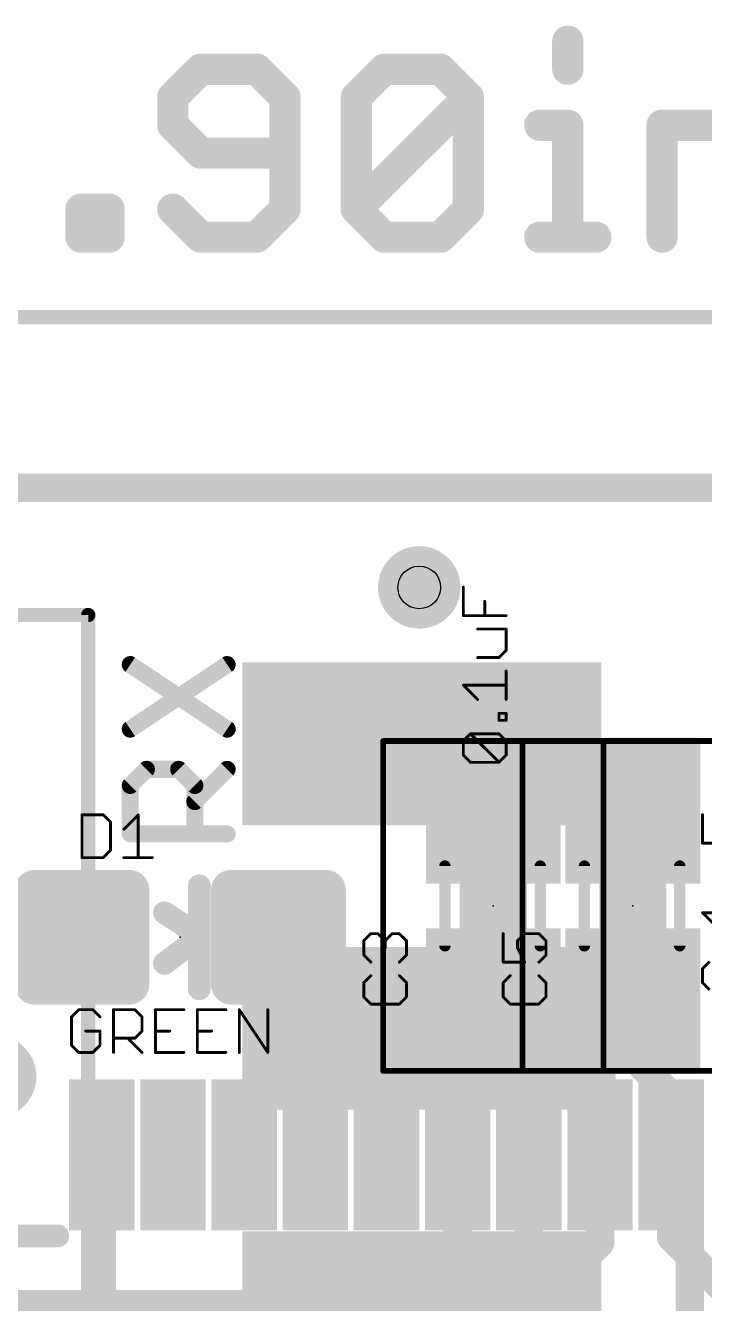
# Model space of a CAD drawing. Extents: x -39 to 68, y -15 to 21.
# Drawn here: x 7.89 to 13.95, y 9.99 to 21.4 of the extents above; entities that cross this region are included whole.
import ezdxf

# ---------------------------------------------------------------- set-up
doc = ezdxf.new("R2010")
doc.units = 0
for name, color, linetype in [('1', 12, 'CONTINUOUS'), ('16', 132, 'CONTINUOUS'), ('18', 110, 'CONTINUOUS'), ('20', 53, 'CONTINUOUS'), ('21', 53, 'CONTINUOUS'), ('22', 53, 'CONTINUOUS'), ('23', 53, 'CONTINUOUS'), ('25', 253, 'CONTINUOUS'), ('27', 253, 'CONTINUOUS'), ('29', 253, 'CONTINUOUS'), ('30', 253, 'CONTINUOUS'), ('31', 253, 'CONTINUOUS'), ('32', 253, 'CONTINUOUS'), ('35', 253, 'CONTINUOUS'), ('39', 12, 'CONTINUOUS'), ('44', 253, 'CONTINUOUS'), ('47', 253, 'CONTINUOUS'), ('51', 53, 'CONTINUOUS')]:
    doc.layers.add(name, color=color, linetype=linetype)

# ---------------------------------------------------------------- blocks, each defined once
blk = doc.blocks.new('RECT')
blk.add_solid([(-0.5, -0.5), (0.5, -0.5), (-0.5, 0.5), (0.5, 0.5)])
blk = doc.blocks.new('RECT160000X160000R30')
at = {"const_width": 0.15}
blk.add_lwpolyline([(0.425, -0.35), (0.425, 0.35, 0.4142), (0.35, 0.425), (-0.35, 0.425, 0.4142), (-0.425, 0.35), (-0.425, -0.35, 0.4142), (-0.35, -0.425), (0.35, -0.425, 0.4142)], format="xyb", close=True, dxfattribs=at)
blk.add_solid([(-0.3754, -0.3754), (0.3754, -0.3754), (-0.3754, 0.3754), (0.3754, 0.3754)])
blk = doc.blocks.new('RECT192512X192512R30')
at = {"const_width": 0.1805}
blk.add_lwpolyline([(0.5114, -0.4211), (0.5114, 0.4211, 0.4142), (0.4211, 0.5114), (-0.4211, 0.5114, 0.4142), (-0.5114, 0.4211), (-0.5114, -0.4211, 0.4142), (-0.4211, -0.5114), (0.4211, -0.5114, 0.4142)], format="xyb", close=True, dxfattribs=at)
blk.add_solid([(-0.4465, -0.4465), (0.4465, -0.4465), (-0.4465, 0.4465), (0.4465, 0.4465)])
blk = doc.blocks.new('ROUNDV')
at = {"const_width": 0.5}
blk.add_lwpolyline([(0, -0.25, 1), (0, 0.25, 1), (0, -0.25)], format="xyb", dxfattribs=at)

msp = doc.modelspace()

# ---------------------------------------------------------------- linework, layer by layer
at = {"layer": '1', "const_width": 0.254}
for points in [[(0, 17.272), (22.86, 17.272)], [(8.394, 13.2588), (6.9968, 13.2588)], [(10.148, 13.2588), (10.4775, 12.9293)], [(10.4775, 12.9293), (10.4775, 11.3157)], [(11.7348, 12.358), (12.065, 12.6882)], [(13.0302, 12.4088), (13.3096, 12.6882)], [(11.7348, 11.303), (11.7348, 12.358)], [(13.0302, 11.3284), (13.0302, 12.4088)], [(8.5725, 11.3157), (8.5725, 7.5311)], [(11.7475, 11.3157), (11.7348, 11.303)], [(11.7475, 11.3157), (11.7475, 9.9187)], [(12.3825, 10.5029), (12.3825, 11.3157)], [(13.0175, 11.3157), (13.0302, 11.3284)], [(13.0175, 11.3157), (13.0175, 10.5283)], [(13.0302, 11.2776), (13.0302, 11.3284)], [(13.6525, 11.3157), (13.6525, 10.5791)], [(12.5222, 10.3632), (12.3825, 10.5029)], [(13.0175, 10.5283), (12.8524, 10.3632)], [(13.6525, 10.5791), (16.2456, 7.986)], [(12.8524, 10.3632), (12.5222, 10.3632)], [(12.5222, 9.6266), (12.5222, 10.3632)], [(11.7475, 9.9187), (10.4648, 8.636)]]:
    msp.add_lwpolyline(points, dxfattribs=at)
at = {"layer": '1', "const_width": 0.127}
for points in [[(8.394, 13.1953, 1), (8.394, 13.3223)], [(10.1929, 13.3037, 1), (10.1031, 13.2139)], [(10.541, 12.9293, 1), (10.414, 12.9293)], [(10.4326, 12.8844, 1), (10.5224, 12.9742)], [(12.1099, 12.6433, 1), (12.0201, 12.7331)], [(13.3545, 12.6433, 1), (13.2647, 12.7331)], [(11.7983, 12.358, 1), (11.6713, 12.358)], [(11.6899, 12.4029, 1), (11.7797, 12.3131)], [(13.0937, 12.4088, 1), (12.9667, 12.4088)], [(12.9853, 12.4537, 1), (13.0751, 12.3639)], [(8.636, 11.3157, 1), (8.509, 11.3157)], [(11.6899, 11.3479, 1), (11.7797, 11.2581)], [(11.811, 11.3157, 1), (11.684, 11.3157)], [(11.7924, 11.2708, 1), (11.7026, 11.3606)], [(12.446, 11.3157, 1), (12.319, 11.3157)], [(13.081, 11.3157, 1), (12.954, 11.3157)], [(12.9726, 11.3606, 1), (13.0624, 11.2708)], [(13.0937, 11.3284, 1), (12.9667, 11.3284)], [(13.0751, 11.2835, 1), (12.9853, 11.3733)], [(13.716, 11.3157, 1), (13.589, 11.3157)], [(10.414, 11.3157, 1), (10.541, 11.3157)], [(11.6713, 11.303, 1), (11.7983, 11.303)], [(12.9667, 11.3284, 1), (13.0937, 11.3284)], [(12.9667, 11.2776, 1), (13.0937, 11.2776)], [(12.4274, 10.5478, 1), (12.3376, 10.458)], [(13.0624, 10.4834, 1), (12.9726, 10.5732)], [(13.6974, 10.624, 1), (13.6076, 10.5342)], [(13.589, 10.5791, 1), (13.716, 10.5791)], [(12.319, 10.5029, 1), (12.446, 10.5029)], [(12.954, 10.5283, 1), (13.081, 10.5283)], [(12.5222, 10.4267, 1), (12.5222, 10.2997)], [(12.5857, 10.3632, 1), (12.4587, 10.3632)], [(12.4773, 10.3183, 1), (12.5671, 10.4081)], [(12.8075, 10.4081, 1), (12.8973, 10.3183)], [(12.8524, 10.2997, 1), (12.8524, 10.4267)], [(11.7924, 9.8738, 1), (11.7026, 9.9636)]]:
    msp.add_lwpolyline(points, format="xyb", dxfattribs=at)
at = {"layer": '16'}
for points, const_width in [([(0, 17.272), (22.86, 17.272)], 0.254), ([(13.0556, 12.446), (11.426, 12.446)], 0.254), ([(13.0556, 12.446), (13.8176, 11.684)], 0.254), ([(13.8176, 11.684), (13.8176, 9.3472)], 0.254), ([(11.426, 9.906), (6.8072, 9.906)], 0.4064)]:
    msp.add_lwpolyline(points, dxfattribs=dict(at, const_width=const_width))
for points, const_width in [([(11.426, 12.5095, 1), (11.426, 12.3825)], 0.127), ([(13.1005, 12.4909, 1), (13.0107, 12.4011)], 0.127), ([(13.0556, 12.3825, 1), (13.0556, 12.5095)], 0.127), ([(13.8811, 11.684, 1), (13.7541, 11.684)], 0.127), ([(13.7727, 11.6391, 1), (13.8625, 11.7289)], 0.127), ([(11.426, 9.8044, 1), (11.426, 10.0076)], 0.2032)]:
    msp.add_lwpolyline(points, format="xyb", dxfattribs=dict(at, const_width=const_width))
at = {"layer": '20', "const_width": 0.2032}
msp.add_lwpolyline([(0, 17.272), (22.86, 17.272)], dxfattribs=at)
at = {"layer": '21'}
for points, const_width in [([(8.8469, 15.7252, 1), (8.8046, 15.6618)], 0.0762), ([(9.7112, 15.6618, 1), (9.669, 15.7252)], 0.0762), ([(8.8046, 15.149, 1), (8.8469, 15.0856)], 0.0762), ([(9.669, 15.0856, 1), (9.7112, 15.149)], 0.0762), ([(8.9698, 14.7961, 1), (8.9698, 14.7199)], 0.0762), ([(8.9968, 14.731, 1), (8.9429, 14.7849)], 0.0762), ([(9.2849, 14.7849, 1), (9.231, 14.731)], 0.0762), ([(9.2579, 14.7199, 1), (9.2579, 14.7961)], 0.0762), ([(9.717, 14.731, 1), (9.6632, 14.7849)], 0.0762), ([(8.7988, 14.6409, 1), (8.8527, 14.587)], 0.0762), ([(8.8639, 14.6139, 1), (8.7877, 14.6139)], 0.0762), ([(9.4401, 14.6139, 1), (9.3639, 14.6139)], 0.0762), ([(9.375, 14.587, 1), (9.4289, 14.6409)], 0.0762), ([(9.375, 14.4968, 1), (9.4289, 14.4429)], 0.0762), ([(8.8258, 14.2199, 1), (8.8258, 14.1437)], 0.0762), ([(8.7877, 14.1818, 1), (8.8639, 14.1818)], 0.0762), ([(9.3639, 14.1818, 1), (9.4401, 14.1818)], 0.0762), ([(9.6901, 14.1437, 1), (9.6901, 14.2199)], 0.0762), ([(9.4918, 13.7188, 1), (9.3902, 13.7188)], 0.1016), ([(12.0371, 13.6334, 1), (12.0371, 13.4429)], 0.1905), ([(12.0929, 13.4429, 1), (12.0929, 13.6334)], 0.1905), ([(13.2817, 13.6334, 1), (13.2817, 13.4429)], 0.1905), ([(13.3375, 13.4429, 1), (13.3375, 13.6334)], 0.1905), ([(9.1588, 13.5197, 1), (9.1032, 13.4347)], 0.1016), ([(9.4918, 13.2588, 1), (9.3902, 13.2588)], 0.1016), ([(9.3978, 13.2417, 1), (9.4534, 13.3267)], 0.1016), ([(9.4716, 13.2182, 1), (9.4104, 13.2994)], 0.1016), ([(9.3902, 13.2588, 1), (9.4918, 13.2588)], 0.1016), ([(9.1004, 13.0656, 1), (9.1616, 12.9844)], 0.1016), ([(9.3902, 12.7988, 1), (9.4918, 12.7988)], 0.1016), ([(8.1788, 10.541, 1), (8.1788, 10.6426)], 0.1016)]:
    msp.add_lwpolyline(points, format="xyb", dxfattribs=dict(at, const_width=const_width))
for points, const_width in [([(8.8258, 15.1173), (9.6901, 15.6935)], 0.1524), ([(8.8258, 15.6935), (9.6901, 15.1173)], 0.1524), ([(8.8258, 14.6139), (8.9698, 14.758)], 0.1524), ([(8.9698, 14.758), (9.2579, 14.758)], 0.1524), ([(9.2579, 14.758), (9.402, 14.6139)], 0.1524), ([(9.402, 14.4699), (9.6901, 14.758)], 0.1524), ([(8.8258, 14.1818), (8.8258, 14.6139)], 0.1524), ([(9.402, 14.6139), (9.402, 14.1818)], 0.1524), ([(9.6901, 14.1818), (8.8258, 14.1818)], 0.1524), ([(9.441, 13.7188), (9.441, 13.2588)], 0.2032), ([(12.0371, 13.5382), (12.0929, 13.5382)], 0.381), ([(13.2817, 13.5382), (13.3375, 13.5382)], 0.381), ([(9.4256, 13.2842), (9.131, 13.4772)], 0.2032), ([(9.441, 13.2588), (9.131, 13.025)], 0.2032), ([(9.441, 12.7988), (9.441, 13.2588)], 0.2032), ([(7.0993, 10.5918), (8.1788, 10.5918)], 0.2032)]:
    msp.add_lwpolyline(points, dxfattribs=dict(at, const_width=const_width))
at = {"layer": '22', "const_width": 0.127}
for points in [[(-0.049, 16.136), (8.451, 16.136)], [(8.451, 16.136), (8.451, 1.136)]]:
    msp.add_lwpolyline(points, dxfattribs=at)
at = {"layer": '22', "const_width": 0.0635}
for points in [[(8.4828, 16.136, 1), (8.4192, 16.136)], [(8.451, 16.1043, 1), (8.451, 16.1677)]]:
    msp.add_lwpolyline(points, format="xyb", dxfattribs=at)
at = {"layer": '23'}
for p in [(12.065, 13.5382), (13.3096, 13.5382), (9.271, 13.2588)]:
    msp.add_point(p, dxfattribs=at)
at = {"layer": '25', "const_width": 0.0254}
for points in [[(8.3947, 14.3513), (8.3947, 13.97)], [(8.5854, 14.3513), (8.3947, 14.3513)], [(8.6489, 14.2878), (8.5854, 14.3513)], [(8.6489, 14.0336), (8.6489, 14.2878)], [(8.7689, 14.2242), (8.896, 14.3513)], [(8.896, 14.3513), (8.896, 13.97)], [(8.5854, 13.97), (8.6489, 14.0336)], [(8.3947, 13.97), (8.5854, 13.97)], [(8.7689, 13.97), (9.0231, 13.97)], [(10.909, 13.2268), (10.9725, 13.2903)], [(10.909, 13.0997), (10.909, 13.2268)], [(10.9725, 13.2903), (11.0361, 13.2903)], [(11.0361, 13.2903), (11.0996, 13.2268)], [(11.0996, 13.2268), (11.1632, 13.2903)], [(11.0996, 13.2268), (11.0996, 13.1632)], [(11.1632, 13.2903), (11.2267, 13.2903)], [(11.2267, 13.2903), (11.2903, 13.2268)], [(11.2903, 13.2268), (11.2903, 13.0997)], [(12.1536, 13.2903), (12.1536, 13.0361)], [(12.2807, 13.2268), (12.3442, 13.2903)], [(12.2807, 13.1632), (12.2807, 13.2268)], [(12.3442, 13.2903), (12.4713, 13.2903)], [(12.4713, 13.2903), (12.5349, 13.2268)], [(12.5349, 13.2268), (12.5349, 13.0997)], [(12.3442, 13.0361), (12.2807, 13.1632)], [(10.9725, 13.0361), (10.909, 13.0997)], [(11.2903, 13.0997), (11.2267, 13.0361)], [(12.1536, 13.0361), (12.3442, 13.0361)], [(12.5349, 13.0997), (12.4713, 13.0361)], [(10.9725, 12.9161), (10.909, 12.8526)], [(11.2903, 12.8526), (11.2267, 12.9161)], [(12.2171, 12.9161), (12.1536, 12.8526)], [(12.5349, 12.8526), (12.4713, 12.9161)], [(10.909, 12.8526), (10.909, 12.7255)], [(11.2903, 12.7255), (11.2903, 12.8526)], [(12.1536, 12.8526), (12.1536, 12.7255)], [(12.5349, 12.7255), (12.5349, 12.8526)], [(10.909, 12.7255), (10.9725, 12.6619)], [(10.9725, 12.6619), (11.2267, 12.6619)], [(11.2267, 12.6619), (11.2903, 12.7255)], [(12.1536, 12.7255), (12.2171, 12.6619)], [(12.2171, 12.6619), (12.4713, 12.6619)], [(12.4713, 12.6619), (12.5349, 12.7255)]]:
    msp.add_lwpolyline(points, dxfattribs=at)
at = {"layer": '25', "const_width": 0.0127}
for points in [[(8.3947, 14.3577, 1), (8.3947, 14.345)], [(8.401, 14.3513, 1), (8.3884, 14.3513)], [(8.5899, 14.3558, 1), (8.5809, 14.3468)], [(8.5854, 14.345, 1), (8.5854, 14.3577)], [(8.6553, 14.2878, 1), (8.6426, 14.2878)], [(8.6444, 14.2833, 1), (8.6534, 14.2923)], [(8.9024, 14.3513, 1), (8.8897, 14.3513)], [(8.9005, 14.3468, 1), (8.8915, 14.3558)], [(8.7644, 14.2287, 1), (8.7734, 14.2197)], [(8.6426, 14.0336, 1), (8.6553, 14.0336)], [(8.6534, 14.0291, 1), (8.6444, 14.038)], [(8.3947, 13.9764, 1), (8.3947, 13.9637)], [(8.3884, 13.97, 1), (8.401, 13.97)], [(8.5809, 13.9745, 1), (8.5899, 13.9655)], [(8.5854, 13.9637, 1), (8.5854, 13.9764)], [(8.7689, 13.9764, 1), (8.7689, 13.9637)], [(8.8897, 13.97, 1), (8.9024, 13.97)], [(9.0231, 13.9637, 1), (9.0231, 13.9764)], [(10.9153, 13.2268, 1), (10.9026, 13.2268)], [(10.9045, 13.2313, 1), (10.9135, 13.2223)], [(10.9725, 13.2967, 1), (10.9725, 13.284)], [(10.977, 13.2858, 1), (10.968, 13.2948)], [(11.0406, 13.2948, 1), (11.0316, 13.2858)], [(11.0361, 13.284, 1), (11.0361, 13.2967)], [(11.106, 13.2268, 1), (11.0933, 13.2268)], [(11.0951, 13.2313, 1), (11.1041, 13.2223)], [(11.0951, 13.2223, 1), (11.1041, 13.2313)], [(11.1632, 13.2967, 1), (11.1632, 13.284)], [(11.1677, 13.2858, 1), (11.1587, 13.2948)], [(11.2312, 13.2948, 1), (11.2223, 13.2858)], [(11.2267, 13.284, 1), (11.2267, 13.2967)], [(11.2966, 13.2268, 1), (11.284, 13.2268)], [(11.2858, 13.2223, 1), (11.2948, 13.2313)], [(12.1599, 13.2903, 1), (12.1472, 13.2903)], [(12.287, 13.2268, 1), (12.2743, 13.2268)], [(12.2762, 13.2313, 1), (12.2852, 13.2223)], [(12.3442, 13.2967, 1), (12.3442, 13.284)], [(12.3487, 13.2858, 1), (12.3397, 13.2948)], [(12.4758, 13.2948, 1), (12.4669, 13.2858)], [(12.4713, 13.284, 1), (12.4713, 13.2967)], [(12.5412, 13.2268, 1), (12.5286, 13.2268)], [(12.5304, 13.2223, 1), (12.5394, 13.2313)], [(11.0933, 13.1632, 1), (11.106, 13.1632)], [(12.2864, 13.1661, 1), (12.275, 13.1604)], [(12.2743, 13.1632, 1), (12.287, 13.1632)], [(10.9135, 13.1041, 1), (10.9045, 13.0952)], [(10.9026, 13.0997, 1), (10.9153, 13.0997)], [(10.968, 13.0316, 1), (10.977, 13.0406)], [(11.2223, 13.0406, 1), (11.2312, 13.0316)], [(11.284, 13.0997, 1), (11.2966, 13.0997)], [(11.2948, 13.0952, 1), (11.2858, 13.1041)], [(12.1472, 13.0361, 1), (12.1599, 13.0361)], [(12.1536, 13.0425, 1), (12.1536, 13.0298)], [(12.3386, 13.0333, 1), (12.3499, 13.0389)], [(12.3442, 13.0298, 1), (12.3442, 13.0425)], [(12.4669, 13.0406, 1), (12.4758, 13.0316)], [(12.5286, 13.0997, 1), (12.5412, 13.0997)], [(12.5394, 13.0952, 1), (12.5304, 13.1041)], [(10.977, 12.9116, 1), (10.968, 12.9206)], [(11.2312, 12.9206, 1), (11.2223, 12.9116)], [(12.2216, 12.9116, 1), (12.2126, 12.9206)], [(12.4758, 12.9206, 1), (12.4669, 12.9116)], [(10.9153, 12.8526, 1), (10.9026, 12.8526)], [(10.9045, 12.8571, 1), (10.9135, 12.8481)], [(11.2966, 12.8526, 1), (11.284, 12.8526)], [(11.2858, 12.8481, 1), (11.2948, 12.8571)], [(12.1599, 12.8526, 1), (12.1472, 12.8526)], [(12.1491, 12.8571, 1), (12.1581, 12.8481)], [(12.5412, 12.8526, 1), (12.5286, 12.8526)], [(12.5304, 12.8481, 1), (12.5394, 12.8571)], [(10.9135, 12.7299, 1), (10.9045, 12.721)], [(10.9026, 12.7255, 1), (10.9153, 12.7255)], [(10.9725, 12.6683, 1), (10.9725, 12.6556)], [(10.968, 12.6574, 1), (10.977, 12.6664)], [(11.2223, 12.6664, 1), (11.2312, 12.6574)], [(11.2267, 12.6556, 1), (11.2267, 12.6683)], [(11.284, 12.7255, 1), (11.2966, 12.7255)], [(11.2948, 12.721, 1), (11.2858, 12.7299)], [(12.1472, 12.7255, 1), (12.1599, 12.7255)], [(12.1581, 12.7299, 1), (12.1491, 12.721)], [(12.2171, 12.6683, 1), (12.2171, 12.6556)], [(12.2126, 12.6574, 1), (12.2216, 12.6664)], [(12.4669, 12.6664, 1), (12.4758, 12.6574)], [(12.4713, 12.6556, 1), (12.4713, 12.6683)], [(12.5286, 12.7255, 1), (12.5412, 12.7255)], [(12.5394, 12.721, 1), (12.5304, 12.7299)]]:
    msp.add_lwpolyline(points, format="xyb", dxfattribs=at)
at = {"layer": '27', "const_width": 0.0254}
for points in [[(11.798, 16.1306), (11.798, 16.3848)], [(11.9886, 16.1306), (11.9886, 16.2577)], [(12.1793, 16.1306), (11.798, 16.1306)], [(12.1793, 16.0106), (11.9251, 16.0106)], [(12.1793, 15.82), (12.1793, 16.0106)], [(11.9251, 15.7564), (12.1157, 15.7564)], [(12.1157, 15.7564), (12.1793, 15.82)], [(12.1793, 15.3822), (12.1793, 15.6364)], [(11.9251, 15.3822), (11.798, 15.5093)], [(11.798, 15.5093), (12.1793, 15.5093)], [(12.1157, 15.1951), (12.1157, 15.2587)], [(12.1157, 15.2587), (12.1793, 15.2587)], [(12.1793, 15.1951), (12.1157, 15.1951)], [(12.1793, 15.2587), (12.1793, 15.1951)], [(11.798, 15.0116), (11.8615, 15.0751)], [(11.8615, 15.0751), (12.1157, 15.0751)], [(12.1157, 14.8209), (11.8615, 15.0751)], [(12.1157, 15.0751), (12.1793, 15.0116)], [(11.798, 14.8845), (11.798, 15.0116)], [(12.1793, 15.0116), (12.1793, 14.8845)], [(11.8615, 14.8209), (11.798, 14.8845)], [(12.1793, 14.8845), (12.1157, 14.8209)], [(12.1157, 14.8209), (11.8615, 14.8209)], [(13.9316, 14.0986), (13.9316, 14.3528)], [(14.3129, 14.0986), (13.9316, 14.0986)], [(14.0587, 13.3502), (13.9316, 13.4773)], [(13.9316, 13.4773), (14.3129, 13.4773)], [(13.9316, 12.9796), (13.9951, 13.0431)], [(13.9316, 12.8525), (13.9316, 12.9796)], [(13.9951, 12.7889), (13.9316, 12.8525)], [(8.3652, 12.6114), (8.3017, 12.5479)], [(8.3017, 12.5479), (8.3017, 12.2937)], [(8.4923, 12.6114), (8.3652, 12.6114)], [(8.5559, 12.5479), (8.4923, 12.6114)], [(8.6759, 12.2301), (8.6759, 12.6114)], [(8.6759, 12.6114), (8.8665, 12.6114)], [(8.8665, 12.6114), (8.9301, 12.5479)], [(8.9301, 12.5479), (8.9301, 12.4208)], [(9.3043, 12.6114), (9.0501, 12.6114)], [(9.0501, 12.6114), (9.0501, 12.2301)], [(9.6785, 12.6114), (9.4243, 12.6114)], [(9.4243, 12.6114), (9.4243, 12.2301)], [(9.7985, 12.2301), (9.7985, 12.6114)], [(9.7985, 12.6114), (10.0527, 12.2301)], [(10.0527, 12.2301), (10.0527, 12.6114)], [(8.5559, 12.4208), (8.4288, 12.4208)], [(8.5559, 12.2937), (8.5559, 12.4208)], [(8.8665, 12.3572), (8.6759, 12.3572)], [(8.803, 12.3572), (8.9301, 12.2301)], [(8.9301, 12.4208), (8.8665, 12.3572)], [(9.0501, 12.4208), (9.1772, 12.4208)], [(9.4243, 12.4208), (9.5514, 12.4208)], [(8.3017, 12.2937), (8.3652, 12.2301)], [(8.3652, 12.2301), (8.4923, 12.2301)], [(8.4923, 12.2301), (8.5559, 12.2937)], [(9.0501, 12.2301), (9.3043, 12.2301)], [(9.4243, 12.2301), (9.6785, 12.2301)]]:
    msp.add_lwpolyline(points, dxfattribs=at)
at = {"layer": '27', "const_width": 0.0127}
for points in [[(11.8043, 16.3848, 1), (11.7916, 16.3848)], [(11.995, 16.2577, 1), (11.9823, 16.2577)], [(11.798, 16.137, 1), (11.798, 16.1243)], [(11.7916, 16.1306, 1), (11.8043, 16.1306)], [(11.9823, 16.1306, 1), (11.995, 16.1306)], [(12.1793, 16.1243, 1), (12.1793, 16.137)], [(11.9251, 16.017, 1), (11.9251, 16.0043)], [(12.1857, 16.0106, 1), (12.173, 16.0106)], [(12.1793, 16.0043, 1), (12.1793, 16.017)], [(11.9251, 15.7628, 1), (11.9251, 15.7501)], [(12.1113, 15.7609, 1), (12.1202, 15.7519)], [(12.1157, 15.7501, 1), (12.1157, 15.7628)], [(12.173, 15.82, 1), (12.1857, 15.82)], [(12.1838, 15.8155, 1), (12.1748, 15.8245)], [(12.1857, 15.6364, 1), (12.173, 15.6364)], [(11.798, 15.5157, 1), (11.798, 15.503)], [(11.8025, 15.5138, 1), (11.7935, 15.5048)], [(12.1793, 15.503, 1), (12.1793, 15.5157)], [(11.9206, 15.3777, 1), (11.9296, 15.3867)], [(12.173, 15.3822, 1), (12.1857, 15.3822)], [(12.1157, 15.265, 1), (12.1157, 15.2523)], [(12.1157, 15.2015, 1), (12.1157, 15.1888)], [(12.1221, 15.2587, 1), (12.1094, 15.2587)], [(12.1094, 15.1951, 1), (12.1221, 15.1951)], [(12.1857, 15.2587, 1), (12.173, 15.2587)], [(12.173, 15.1951, 1), (12.1857, 15.1951)], [(12.1793, 15.2523, 1), (12.1793, 15.265)], [(12.1793, 15.1888, 1), (12.1793, 15.2015)], [(11.8615, 15.0815, 1), (11.8615, 15.0688)], [(11.866, 15.0796, 1), (11.857, 15.0706)], [(11.866, 15.0706, 1), (11.857, 15.0796)], [(12.1202, 15.0796, 1), (12.1113, 15.0706)], [(12.1157, 15.0688, 1), (12.1157, 15.0815)], [(11.8043, 15.0116, 1), (11.7916, 15.0116)], [(11.7935, 15.0161, 1), (11.8025, 15.0071)], [(12.1857, 15.0116, 1), (12.173, 15.0116)], [(12.1748, 15.0071, 1), (12.1838, 15.0161)], [(11.8025, 14.8889, 1), (11.7935, 14.88)], [(11.7916, 14.8845, 1), (11.8043, 14.8845)], [(12.173, 14.8845, 1), (12.1857, 14.8845)], [(12.1838, 14.88, 1), (12.1748, 14.8889)], [(11.8615, 14.8272, 1), (11.8615, 14.8146)], [(11.857, 14.8164, 1), (11.866, 14.8254)], [(12.1113, 14.8254, 1), (12.1202, 14.8164)], [(12.1113, 14.8164, 1), (12.1202, 14.8254)], [(12.1157, 14.8146, 1), (12.1157, 14.8272)], [(13.9379, 14.3528, 1), (13.9252, 14.3528)], [(13.9316, 14.105, 1), (13.9316, 14.0923)], [(13.9252, 14.0986, 1), (13.9379, 14.0986)], [(13.9316, 13.4837, 1), (13.9316, 13.471)], [(13.9361, 13.4818, 1), (13.9271, 13.4728)], [(13.9379, 12.9796, 1), (13.9252, 12.9796)], [(13.9271, 12.9841, 1), (13.9361, 12.9751)], [(13.9361, 12.8569, 1), (13.9271, 12.848)], [(13.9252, 12.8525, 1), (13.9379, 12.8525)], [(8.308, 12.5479, 1), (8.2953, 12.5479)], [(8.2972, 12.5524, 1), (8.3062, 12.5434)], [(8.3652, 12.6178, 1), (8.3652, 12.6051)], [(8.3697, 12.6069, 1), (8.3607, 12.6159)], [(8.4968, 12.6159, 1), (8.4878, 12.6069)], [(8.4923, 12.6051, 1), (8.4923, 12.6178)], [(8.5514, 12.5434, 1), (8.5604, 12.5524)], [(8.6822, 12.6114, 1), (8.6695, 12.6114)], [(8.6759, 12.6178, 1), (8.6759, 12.6051)], [(8.871, 12.6159, 1), (8.862, 12.6069)], [(8.8665, 12.6051, 1), (8.8665, 12.6178)], [(8.9364, 12.5479, 1), (8.9237, 12.5479)], [(8.9256, 12.5434, 1), (8.9346, 12.5524)], [(9.0564, 12.6114, 1), (9.0437, 12.6114)], [(9.0501, 12.6178, 1), (9.0501, 12.6051)], [(9.3043, 12.6051, 1), (9.3043, 12.6178)], [(9.4243, 12.6178, 1), (9.4243, 12.6051)], [(9.4306, 12.6114, 1), (9.4179, 12.6114)], [(9.6785, 12.6051, 1), (9.6785, 12.6178)], [(9.8048, 12.6114, 1), (9.7921, 12.6114)], [(9.8038, 12.6149, 1), (9.7932, 12.6079)], [(10.0591, 12.6114, 1), (10.0464, 12.6114)], [(8.4288, 12.4271, 1), (8.4288, 12.4144)], [(8.5622, 12.4208, 1), (8.5495, 12.4208)], [(8.5559, 12.4144, 1), (8.5559, 12.4271)], [(8.6759, 12.3636, 1), (8.6759, 12.3509)], [(8.8075, 12.3617, 1), (8.7985, 12.3527)], [(8.862, 12.3617, 1), (8.871, 12.3527)], [(8.8665, 12.3509, 1), (8.8665, 12.3636)], [(8.9237, 12.4208, 1), (8.9364, 12.4208)], [(8.9346, 12.4163, 1), (8.9256, 12.4253)], [(9.0501, 12.4271, 1), (9.0501, 12.4144)], [(9.1772, 12.4144, 1), (9.1772, 12.4271)], [(9.4243, 12.4271, 1), (9.4243, 12.4144)], [(9.5514, 12.4144, 1), (9.5514, 12.4271)], [(8.2953, 12.2937, 1), (8.308, 12.2937)], [(8.3062, 12.2981, 1), (8.2972, 12.2892)], [(8.3652, 12.2364, 1), (8.3652, 12.2238)], [(8.3607, 12.2256, 1), (8.3697, 12.2346)], [(8.4878, 12.2346, 1), (8.4968, 12.2256)], [(8.4923, 12.2238, 1), (8.4923, 12.2364)], [(8.5495, 12.2937, 1), (8.5622, 12.2937)], [(8.5604, 12.2892, 1), (8.5514, 12.2981)], [(8.6695, 12.2301, 1), (8.6822, 12.2301)], [(8.9256, 12.2256, 1), (8.9346, 12.2346)], [(9.0437, 12.2301, 1), (9.0564, 12.2301)], [(9.0501, 12.2364, 1), (9.0501, 12.2238)], [(9.3043, 12.2238, 1), (9.3043, 12.2364)], [(9.4179, 12.2301, 1), (9.4306, 12.2301)], [(9.4243, 12.2364, 1), (9.4243, 12.2238)], [(9.6785, 12.2238, 1), (9.6785, 12.2364)], [(9.7921, 12.2301, 1), (9.8048, 12.2301)], [(10.0464, 12.2301, 1), (10.0591, 12.2301)], [(10.0474, 12.2266, 1), (10.058, 12.2336)]]:
    msp.add_lwpolyline(points, format="xyb", dxfattribs=at)
at = {"layer": '39', "const_width": 0.0508}
for points in [[(11.082, 12.0652), (11.082, 15.0112)], [(11.082, 15.0112), (13.048, 15.0112)], [(12.3266, 12.0652), (12.3266, 15.0112)], [(12.3266, 15.0112), (14.2926, 15.0112)], [(13.048, 15.0112), (13.048, 12.0652)], [(13.048, 12.0652), (11.082, 12.0652)], [(14.2926, 12.0652), (12.3266, 12.0652)]]:
    msp.add_lwpolyline(points, dxfattribs=at)
at = {"layer": '39', "const_width": 0.0254}
for points in [[(11.0947, 15.0112, 1), (11.0693, 15.0112)], [(11.082, 15.0239, 1), (11.082, 14.9985)], [(12.3393, 15.0112, 1), (12.3139, 15.0112)], [(12.3266, 15.0239, 1), (12.3266, 14.9985)], [(13.0607, 15.0112, 1), (13.0353, 15.0112)], [(13.048, 14.9985, 1), (13.048, 15.0239)], [(11.082, 12.0779, 1), (11.082, 12.0525)], [(11.0693, 12.0652, 1), (11.0947, 12.0652)], [(12.3266, 12.0779, 1), (12.3266, 12.0525)], [(12.3139, 12.0652, 1), (12.3393, 12.0652)], [(13.0353, 12.0652, 1), (13.0607, 12.0652)], [(13.048, 12.0525, 1), (13.048, 12.0779)]]:
    msp.add_lwpolyline(points, format="xyb", dxfattribs=at)
at = {"layer": '44'}
msp.add_circle((11.4046, 16.383), 0.1905, dxfattribs=at)
at = {"layer": '47', "const_width": 0.1397}
for points in [[(12.7996, 21.2601, 1), (12.6599, 21.2601)], [(9.4554, 21.0799, 1), (9.4554, 20.9402)], [(9.5048, 20.9607, 1), (9.406, 21.0595)], [(10.0048, 21.0595, 1), (9.906, 20.9607)], [(9.9554, 20.9402, 1), (9.9554, 21.0799)], [(11.0926, 21.0799, 1), (11.0926, 20.9402)], [(11.142, 20.9607, 1), (11.0432, 21.0595)], [(11.642, 21.0595, 1), (11.5432, 20.9607)], [(11.5926, 20.9402, 1), (11.5926, 21.0799)], [(12.6599, 21.0101, 1), (12.7996, 21.0101)], [(9.2753, 20.7601, 1), (9.1356, 20.7601)], [(10.2752, 20.7601, 1), (10.1355, 20.7601)], [(10.9125, 20.7601, 1), (10.7728, 20.7601)], [(11.9124, 20.7601, 1), (11.7727, 20.7601)], [(11.8919, 20.7107, 1), (11.7931, 20.8095)], [(9.1561, 20.8095, 1), (9.2549, 20.7107)], [(10.156, 20.7107, 1), (10.2548, 20.8095)], [(10.7932, 20.8095, 1), (10.892, 20.7107)], [(11.7931, 20.7107, 1), (11.8919, 20.8095)], [(9.1356, 20.5101, 1), (9.2753, 20.5101)], [(9.2549, 20.5595, 1), (9.1561, 20.4607)], [(12.4798, 20.58, 1), (12.4798, 20.4403)], [(12.7996, 20.5101, 1), (12.6599, 20.5101)], [(12.7298, 20.4403, 1), (12.7298, 20.58)], [(13.6411, 20.5101, 1), (13.5014, 20.5101)], [(13.5712, 20.58, 1), (13.5712, 20.4403)], [(9.4554, 20.33, 1), (9.4554, 20.1903)], [(9.406, 20.2107, 1), (9.5048, 20.3095)], [(10.2054, 20.1903, 1), (10.2054, 20.33)], [(8.4567, 19.7602, 1), (8.317, 19.7602)], [(8.3869, 19.83, 1), (8.3869, 19.6903)], [(8.7067, 19.7602, 1), (8.567, 19.7602)], [(8.6369, 19.6903, 1), (8.6369, 19.83)], [(9.2549, 19.8096, 1), (9.1561, 19.7108)], [(10.2548, 19.7108, 1), (10.156, 19.8096)], [(10.892, 19.8096, 1), (10.7932, 19.7108)], [(10.7932, 19.8096, 1), (10.892, 19.7108)], [(11.8919, 19.7108, 1), (11.7931, 19.8096)], [(10.1355, 19.7602, 1), (10.2752, 19.7602)], [(10.7728, 19.7602, 1), (10.9125, 19.7602)], [(11.7727, 19.7602, 1), (11.9124, 19.7602)], [(8.3869, 19.58, 1), (8.3869, 19.4404)], [(8.6369, 19.4404, 1), (8.6369, 19.58)], [(9.4554, 19.58, 1), (9.4554, 19.4404)], [(9.406, 19.4608, 1), (9.5048, 19.5596)], [(9.906, 19.5596, 1), (10.0048, 19.4608)], [(9.9554, 19.4404, 1), (9.9554, 19.58)], [(11.0926, 19.58, 1), (11.0926, 19.4404)], [(11.0432, 19.4608, 1), (11.142, 19.5596)], [(11.5432, 19.5596, 1), (11.642, 19.4608)], [(11.5926, 19.4404, 1), (11.5926, 19.58)], [(12.4798, 19.58, 1), (12.4798, 19.4404)], [(12.9797, 19.4404, 1), (12.9797, 19.58)], [(8.317, 19.5102, 1), (8.4567, 19.5102)], [(8.567, 19.5102, 1), (8.7067, 19.5102)], [(12.6599, 19.5102, 1), (12.7996, 19.5102)], [(13.5014, 19.5102, 1), (13.6411, 19.5102)]]:
    msp.add_lwpolyline(points, format="xyb", dxfattribs=at)
at = {"layer": '47'}
for points, const_width in [([(12.7298, 21.2601), (12.7298, 21.0101)], 0.2794), ([(9.4554, 21.0101), (9.2055, 20.7601)], 0.2794), ([(9.9554, 21.0101), (9.4554, 21.0101)], 0.2794), ([(10.2054, 20.7601), (9.9554, 21.0101)], 0.2794), ([(10.8426, 20.7601), (11.0926, 21.0101)], 0.2794), ([(11.0926, 21.0101), (11.5926, 21.0101)], 0.2794), ([(11.5926, 21.0101), (11.8425, 20.7601)], 0.2794), ([(9.2055, 20.7601), (9.2055, 20.5101)], 0.2794), ([(10.2054, 19.7602), (10.2054, 20.7601)], 0.2794), ([(10.8426, 19.7602), (10.8426, 20.7601)], 0.2794), ([(10.8426, 19.7602), (11.8425, 20.7601)], 0.2794), ([(11.8425, 20.7601), (11.8425, 19.7602)], 0.2794), ([(9.2055, 20.5101), (9.4554, 20.2601)], 0.2794), ([(12.4798, 20.5101), (12.7298, 20.5101)], 0.2794), ([(12.7298, 20.5101), (12.7298, 19.5102)], 0.2794), ([(13.5712, 19.5102), (13.5712, 20.5101)], 0.2794), ([(13.5712, 20.5101), (14.3212, 20.5101)], 0.2794), ([(9.4554, 20.2601), (10.2054, 20.2601)], 0.2794), ([(8.3869, 19.5102), (8.3869, 19.7602)], 0.2794), ([(8.3869, 19.7602), (8.6369, 19.7602)], 0.2794), ([(8.6369, 19.7602), (8.6369, 19.5102)], 0.2794), ([(9.2055, 19.7602), (9.4554, 19.5102)], 0.2794), ([(9.9554, 19.5102), (10.2054, 19.7602)], 0.2794), ([(11.0926, 19.5102), (10.8426, 19.7602)], 0.2794), ([(11.8425, 19.7602), (11.5926, 19.5102)], 0.2794), ([(8.6369, 19.5102), (8.3869, 19.5102)], 0.2794), ([(9.4554, 19.5102), (9.9554, 19.5102)], 0.2794), ([(11.5926, 19.5102), (11.0926, 19.5102)], 0.2794), ([(12.4798, 19.5102), (12.9797, 19.5102)], 0.2794), ([(0.065, 18.796), (22.795, 18.796)], 0.13)]:
    msp.add_lwpolyline(points, dxfattribs=dict(at, const_width=const_width))
at = {"layer": '51', "const_width": 0.1016}
for points in [[(11.633, 13.1822), (11.633, 13.8942)], [(12.484, 13.1822), (12.484, 13.8942)], [(12.8776, 13.1822), (12.8776, 13.8942)], [(13.7286, 13.1822), (13.7286, 13.8942)]]:
    msp.add_lwpolyline(points, dxfattribs=at)
at = {"layer": '51', "const_width": 0.0508}
for points in [[(11.6584, 13.8942, 1), (11.6076, 13.8942)], [(12.5094, 13.8942, 1), (12.4586, 13.8942)], [(12.903, 13.8942, 1), (12.8522, 13.8942)], [(13.754, 13.8942, 1), (13.7032, 13.8942)], [(11.6076, 13.1822, 1), (11.6584, 13.1822)], [(12.4586, 13.1822, 1), (12.5094, 13.1822)], [(12.8522, 13.1822, 1), (12.903, 13.1822)], [(13.7032, 13.1822, 1), (13.754, 13.1822)]]:
    msp.add_lwpolyline(points, format="xyb", dxfattribs=at)

# ---------------------------------------------------------------- block references
at = {"layer": '1', "xscale": 1.1, "rotation": 90}
for p in [(12.065, 14.3882), (13.3096, 14.3882), (12.065, 12.6882), (13.3096, 12.6882)]:
    msp.add_blockref('RECT', p, dxfattribs=at)
at = {"layer": '1', "rotation": 270}
for p in [(8.394, 13.2588), (10.148, 13.2588)]:
    msp.add_blockref('RECT160000X160000R30', p, dxfattribs=at)
at = {"layer": '1', "xscale": 0.381, "yscale": 1.143}
for p in [(8.5725, 11.3157), (9.2075, 11.3157), (9.8425, 11.3157), (10.4775, 11.3157), (11.1125, 11.3157), (11.7475, 11.3157), (12.3825, 11.3157), (13.0175, 11.3157), (13.6525, 11.3157)]:
    msp.add_blockref('RECT', p, dxfattribs=at)
at = {"layer": '16', "xscale": 1.25, "yscale": 3, "rotation": 270}
for p in [(11.426, 14.986), (11.426, 12.446), (11.426, 9.906)]:
    msp.add_blockref('RECT', p, dxfattribs=at)
at = {"layer": '18', "xscale": 0.7366, "yscale": 0.7366}
for p in [(11.4046, 16.383), (11.4046, 16.383), (7.62, 12.0142), (7.62, 12.0142)]:
    msp.add_blockref('ROUNDV', p, dxfattribs=at)
at = {"layer": '29', "xscale": 1.3032, "yscale": 1.2032, "rotation": 90}
for p in [(12.065, 14.3882), (13.3096, 14.3882), (12.065, 12.6882), (13.3096, 12.6882)]:
    msp.add_blockref('RECT', p, dxfattribs=at)
at = {"layer": '29', "rotation": 270}
for p in [(8.394, 13.2588), (10.148, 13.2588)]:
    msp.add_blockref('RECT192512X192512R30', p, dxfattribs=at)
at = {"layer": '29', "xscale": 0.5842, "yscale": 1.3462}
for p in [(8.5725, 11.3157), (9.2075, 11.3157), (9.8425, 11.3157), (10.4775, 11.3157), (11.1125, 11.3157), (11.7475, 11.3157), (12.3825, 11.3157), (13.0175, 11.3157), (13.6525, 11.3157)]:
    msp.add_blockref('RECT', p, dxfattribs=at)
at = {"layer": '30', "xscale": 1.4532, "yscale": 3.2032, "rotation": 270}
for p in [(11.426, 14.986), (11.426, 12.446), (11.426, 9.906)]:
    msp.add_blockref('RECT', p, dxfattribs=at)
at = {"layer": '31', "xscale": 1.1, "rotation": 90}
for p in [(12.065, 14.3882), (13.3096, 14.3882), (12.065, 12.6882), (13.3096, 12.6882)]:
    msp.add_blockref('RECT', p, dxfattribs=at)
at = {"layer": '31', "rotation": 270}
for p in [(8.394, 13.2588), (10.148, 13.2588)]:
    msp.add_blockref('RECT160000X160000R30', p, dxfattribs=at)
at = {"layer": '31', "xscale": 0.381, "yscale": 1.143}
for p in [(8.5725, 11.3157), (9.2075, 11.3157), (9.8425, 11.3157), (10.4775, 11.3157), (11.1125, 11.3157), (11.7475, 11.3157), (12.3825, 11.3157), (13.0175, 11.3157), (13.6525, 11.3157)]:
    msp.add_blockref('RECT', p, dxfattribs=at)
at = {"layer": '32', "xscale": 1.25, "yscale": 3, "rotation": 270}
for p in [(11.426, 14.986), (11.426, 12.446), (11.426, 9.906)]:
    msp.add_blockref('RECT', p, dxfattribs=at)
at = {"layer": '35', "xscale": 0.3998, "yscale": 0.6, "rotation": 90}
for p in [(12.065, 13.5382), (13.3096, 13.5382)]:
    msp.add_blockref('RECT', p, dxfattribs=at)
at = {"layer": '51'}
for p, xscale, yscale, rotation in [((12.0599, 14.1185), 0.5001, 0.95, 90), ((13.3045, 14.1185), 0.5001, 0.95, 90), ((12.0599, 12.9501), 0.5001, 0.95, 90), ((13.3045, 12.9501), 0.5001, 0.95, 90), ((8.5725, 11.303), 0.254, 0.635, 180), ((9.2075, 11.303), 0.254, 0.635, 180), ((9.8425, 11.303), 0.254, 0.635, 180), ((10.4775, 11.303), 0.254, 0.635, 180), ((11.1125, 11.303), 0.254, 0.635, 180), ((11.7475, 11.303), 0.254, 0.635, 180), ((12.3825, 11.303), 0.254, 0.635, 180), ((13.0175, 11.303), 0.254, 0.635, 180), ((13.6525, 11.303), 0.254, 0.635, 180)]:
    msp.add_blockref('RECT', p, dxfattribs=dict(at, xscale=xscale, yscale=yscale, rotation=rotation))

doc.saveas('drawing.dxf')
